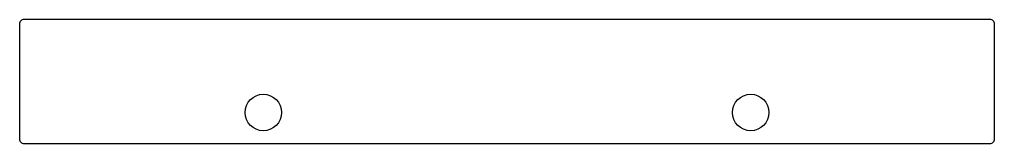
# Model space of a CAD drawing. Header units: millimetres. Extents: x 291.4 to 346.9, y 45.7 to 52.7.
import ezdxf

# ---------------------------------------------------------------- set-up
doc = ezdxf.new("R2010")
doc.units = ezdxf.units.MM
doc.layers.get('0').update_dxf_attribs({"linetype": 'CONTINUOUS'})

msp = doc.modelspace()

# ---------------------------------------------------------------- linework, layer by layer
msp.add_lwpolyline([(291.682, 52.715, 0.414214), (291.432, 52.465), (291.432, 45.915, 0.414214), (291.682, 45.665), (346.682, 45.665, 0.414214), (346.932, 45.915), (346.932, 52.465, 0.414214), (346.682, 52.715)], format="xyb", close=True)
for centre in [(305.307, 47.428), (333.057, 47.428)]:
    msp.add_circle(centre, 1.038)

doc.saveas('drawing.dxf')
